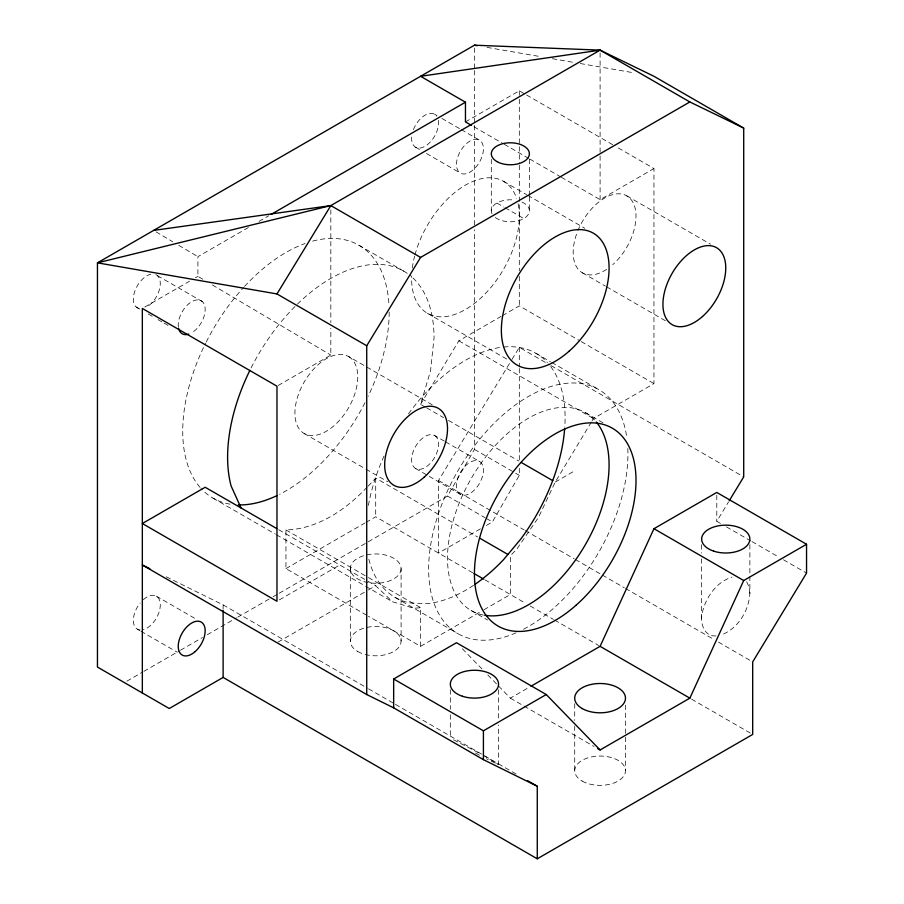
<?xml version="1.0" encoding="UTF-8"?>
<svg xmlns="http://www.w3.org/2000/svg" width="904" height="904" viewBox="0 0 904 904"><rect width="100%" height="100%" fill="white"/><g stroke="black" fill="none" stroke-linecap="round" stroke-linejoin="round"><path stroke-width="0.68" stroke-dasharray="4.52 3.39" d="M716.024 635.907C703.572 637.094 699.572 621.602 702.464 611.906C706.273 596.764 716.601 581.939 732.003 577.102M749.879 544.66L749.879 593.465C748.862 611.059 737.709 629.026 720.77 635.162M425.434 407.139L420.586 404.348L430.53 370.877L434.044 337.994A145.973 84.275 -60 0 0 411.67 276.805M591.306 422.134L555.226 482.081L538.456 517.461L517.077 548.739L510.342 555.847L510.342 594.516L482.442 610.618M368.256 541.812L447.514 496.047L474.442 449.412L474.442 229.706M486.408 525.416L492.386 521.958L519.314 475.323L519.314 468.295M420.586 404.348L458.825 340.808L501.166 316.355M592.018 420.936L593.465 418.541L653.954 383.612L653.954 168.54L616.359 146.821M480.419 528.874L438.542 553.056L438.542 480.499L511.314 360.538M512.037 359.34L519.314 347.339L549.801 364.945M720.42 523.382L716.782 521.28L728.432 502.082M367.103 487.199C345.927 509.54 317.688 529.156 285.946 529.936L285.946 568.605L367.216 615.522M368.064 486.194L375.702 478.114L477.594 536.942M202.756 279.223L197.919 276.364L197.919 256.668L249.233 227.04M259.007 221.401L268.782 215.762M144.753 307.055L189.467 281.246M195.501 277.754L197.919 276.364M465.458 121.893L519.314 90.807L525.382 94.31M278.172 385.488L330.83 355.091L330.83 328.299M561.282 177.218L600.098 199.626L653.954 168.54M502.387 315.666L519.314 305.88L579.961 340.898M285.946 568.605L364.787 523.077M366.007 522.376L375.702 516.783L472.758 572.82M126.82 681.198L142.674 672.045M143.894 671.344L179.252 650.925M180.472 650.225L202.417 637.557M207.298 634.732L236.565 617.839M237.786 617.138L271.923 597.42M273.144 596.719L278.025 593.905M279.246 593.205L367.035 542.513M279.392 599.872L339.802 564.989M278.195 642.021L367.171 590.64M368.391 589.939L375.702 585.713L392.472 601.736L413.851 608.336L420.586 607.669L420.586 646.337L368.425 616.223M555.226 482.081L573.17 471.707M420.586 646.337L481.233 611.319M498.59 686.057L510.342 698.148L529.755 686.95M486.962 47.37L539.846 56.523M552.367 58.692L574.639 62.557M580.198 63.517L634.472 72.919M497.731 764.208L498.556 764.389L498.556 724.985M453.548 739.788L480.679 753.846M495.324 763.168L486.499 758.806M166.313 576.831L223.118 604.878L367.363 688.147M475.481 753.032L480.679 755.789M483.007 755.134L498.556 764.389M526.591 94.999L615.138 146.12M626.8 195.874L710.499 244.193M473.956 126.797L503.065 143.6M504.274 144.301L528.535 158.313M529.755 159.014L560.073 176.517M434.598 114.22L437.016 115.622M441.875 118.413L460.068 128.922M461.277 129.622L479.47 140.131A19.041 10.995 -60 0 1 473.436 169.624A19.041 10.995 -60 0 1 456.949 160.098A19.041 10.995 -60 0 1 479.47 140.131M503.539 181.342L526.591 194.654M527.8 195.354L584.809 228.26M415.557 147.194L421.614 150.697M426.473 153.499L460.43 173.105M496.884 203.004L503.901 207.061M505.076 207.739L523.811 218.553M582.379 272.827L605.42 286.127M606.629 286.828L666.067 321.146M581.182 341.599L653.954 383.612M358.933 245.255L403.817 271.166M535.914 353.294L550.412 361.668M551.621 362.368L598.742 389.567M551.022 365.645L743.709 476.894M427.377 313.259L508.647 360.176M585.419 412.653L602.979 422.801M458.825 340.808L593.465 418.541M726.488 526.885L750.749 540.886M751.958 541.586L778.649 557M783.497 559.802L806.549 573.102M348.548 356.515A44.432 25.651 -60 0 1 334.469 425.343A44.432 25.651 -60 0 1 295.992 403.127A44.432 25.651 -60 0 1 348.548 356.515L432.248 404.834M426.654 407.84L443.627 417.648M448.486 420.45L518.828 461.063M474.442 449.412L514.466 472.521M515.675 473.221L519.314 475.323M157.477 275.697L202.349 301.608M434.598 435.513A19.041 10.995 -60 0 1 428.552 465.006A19.041 10.995 -60 0 1 412.066 455.492A19.041 10.995 -60 0 1 434.598 435.513L444.293 441.118M445.514 441.819L479.47 461.424A19.041 10.995 -60 0 1 473.436 490.917A19.041 10.995 -60 0 1 456.949 481.403A19.041 10.995 -60 0 1 479.47 461.424M438.542 480.499L524.105 529.902M525.326 530.614L574.221 558.841M575.441 559.542L601.115 574.368M602.335 575.068L624.336 587.781M625.557 588.481L713.572 639.297M718.465 642.122L751.461 661.174M136.176 307.01L139.815 309.111M148.301 314.016L153.149 316.818M158.008 319.62L162.856 322.423M164.065 323.123L168.924 325.915M415.557 468.487L460.43 494.398M447.514 496.047L485.109 517.755M486.329 518.455L492.386 521.958M304.128 433.468L364.775 468.487M365.984 469.187L387.816 481.787M484.872 579.803L525.326 603.16M530.219 605.985L553.44 619.398M554.66 620.099L598.674 645.501M691.571 699.142L750.241 733.02M471.176 610.528L487.561 619.997M285.946 529.936L367.216 576.865M368.425 577.554L420.586 607.669M278.669 529.699L375.702 585.713M395.014 597.341L457.842 633.614M212.96 498.093L275.245 534.049M276.466 534.761L364.391 585.521M365.611 586.233L392.472 601.736M510.342 698.148L594.041 746.478M368.583 688.859L394.246 703.674M395.477 704.385L483.482 755.202M484.702 755.902L516.489 774.253M156.347 596.154L196.371 619.263M137.306 629.139L139.725 630.54M140.945 631.241L177.331 652.247M156.019 231.842L172.777 241.775M178.766 245.323L197.919 256.668M212.417 284.952L330.83 355.091M462.362 648.767L481.945 668.926M487.821 674.972L497.618 685.051M746.647 581.769L749.054 586.956L749.879 593.465M716.782 495.189L716.782 521.28M701.64 544.705L701.64 553.146M701.64 558.785L701.64 619.296M625.489 705.131L625.489 735.822M625.489 737.223L625.489 770.705M600.098 52.952L600.098 154.494M600.098 155.906L600.098 199.626M574.718 703.73L574.718 720.477M574.718 726.059L574.718 770.705M529.382 159.341L529.382 195.49M529.382 196.88L529.382 210.779M519.314 90.807L519.314 97.835M519.314 99.237L519.314 163.906M519.314 165.308L519.314 270.737M519.314 276.364L519.314 305.88M519.314 347.339L519.314 367.024M519.314 368.436L519.314 461.255M498.556 689.808L498.556 719.358M491.301 159.341L491.301 210.779M474.442 48.014L474.442 69.145M474.442 70.546L474.442 124.074M474.442 125.475L474.442 228.294M450.316 689.752L450.316 709.278M450.316 714.849L450.316 738.557M401.093 568.605A25.391 14.656 0 0 1 363.012 581.295A25.391 14.656 0 0 1 363.012 555.903A25.391 14.656 0 0 1 401.093 568.605L401.093 641.151M375.702 478.114L375.702 516.783M350.323 568.605L350.323 641.151M330.83 209.83L330.83 322.649M223.118 604.878L223.118 609.059M251.131 367.86A145.973 84.275 -60 0 1 410.608 275.901M178.359 327.056A19.041 10.995 -60 0 1 190.676 302.354A19.041 10.995 -60 0 1 205.163 309.213A19.041 10.995 -60 0 1 191.162 333.113M312.66 241.119A145.973 84.275 -60 0 1 388.969 304.806M389.172 312.083A145.973 84.275 -60 0 1 368.143 396.314M365.001 402.664A145.973 84.275 -60 0 1 279.551 494.33M230.034 504.149A145.973 84.275 -60 0 1 201.061 488.499M200.112 487.425A145.973 84.275 -60 0 1 205.615 343.215M206.248 341.949A145.973 84.275 -60 0 1 243.571 287.461M244.521 286.421A145.973 84.275 -60 0 1 305.168 243.481M155.883 274.624A19.041 10.995 -60 0 1 159.285 290.06A19.041 10.995 -60 0 1 146.278 307.202M138.662 308.433A19.041 10.995 -60 0 1 134.854 291.133A19.041 10.995 -60 0 1 150.821 274.195M143.34 599.646A19.041 10.995 -60 0 1 160.29 604.878A19.041 10.995 -60 0 1 143.34 629.681M140.086 629.998A19.041 10.995 -60 0 1 140.086 603.07M413.411 129.667A19.041 10.995 -60 0 1 436.734 116.198M438.327 120.345A19.041 10.995 -60 0 1 424.925 146.335A19.041 10.995 -60 0 1 411.874 135.295M503.596 347.023A140.9 81.349 -60 0 1 547.395 362.549M550.717 366.572A140.9 81.349 -60 0 1 564.774 427.276M473.504 585.351A140.9 81.349 -60 0 1 427.332 603.623L410.111 602.934A140.9 81.349 -60 0 1 368.323 556.988M368.391 505.449A140.9 81.349 -60 0 1 384.279 455.492M408.506 413.817A140.9 81.349 -60 0 1 502.308 347.159M516.094 632.823A140.9 81.349 -60 0 1 428.711 565.316A140.9 81.349 -60 0 1 522.591 400.031A140.9 81.349 -60 0 1 626.845 437.807M627.805 448.508A140.9 81.349 -60 0 1 523.416 629.32M483.414 615.07A114.243 65.958 -60 0 1 471.176 478.611A114.243 65.958 -60 0 1 595.465 420.993M414.97 254.838A76.162 43.968 -60 0 1 466.577 184.484A76.162 43.968 -60 0 1 516.692 198.53M518.082 203.682A76.162 43.968 -60 0 1 470.159 306.546A76.162 43.968 -60 0 1 411.648 275.878M412.303 268.002A76.162 43.968 -60 0 1 414.631 256.126M521.936 202.055A19.041 10.995 0 0 1 523.506 218.723A19.041 10.995 0 0 1 494.748 217.084M491.945 213.626A19.041 10.995 0 0 1 514.06 199.999M577.848 230.746A44.432 25.651 -60 0 1 629.783 198.134A44.432 25.651 -60 0 1 612.72 264.691M606.629 269.369A44.432 25.651 -60 0 1 577.905 268.906A44.432 25.651 -60 0 1 577.385 231.921M582.153 781.067A25.391 14.656 0 0 0 624.619 774.502A25.391 14.656 0 0 0 593.532 756.546A25.391 14.656 0 0 0 582.153 781.067M357.758 651.513A25.391 14.656 0 0 0 400.223 644.947A25.391 14.656 0 0 0 369.137 626.992A25.391 14.656 0 0 0 357.758 651.513"/><path stroke-width="1.36" d="M530.964 686.249L600.098 646.337L653.954 528.716L716.782 492.443L806.549 544.264L806.549 573.102L752.693 661.875L752.693 734.432L537.27 858.8L223.118 677.424L169.263 708.521L97.451 667.062L97.451 262.849L474.442 45.2L600.098 50.138L653.954 76.286L743.709 128.108L743.709 476.894L729.155 500.884M597.68 748.568L600.098 749.97L689.854 698.148L743.709 580.537L806.549 544.264M689.854 101.96L420.586 257.414L330.83 205.592L97.451 262.849L276.974 293.936L330.83 205.592L600.098 50.138L689.854 101.96L743.709 128.108M537.27 858.8L537.27 786.254L483.414 759.654L393.658 707.832L366.73 694.543L366.73 345.757L420.586 257.414M271.223 214.35L465.458 102.208L465.458 121.893L471.526 125.396M393.658 707.832L393.658 678.994L456.486 642.721L546.242 694.543L600.098 749.97M393.658 678.994L483.414 730.816L546.242 694.543M600.098 50.138L420.586 76.298L465.458 102.208M153.623 230.418L330.83 205.592M474.442 45.2L477.222 45.686M149.906 568.729L142.335 564.989L366.73 694.543M276.974 293.936L366.73 345.757M653.954 528.716L743.709 580.537M521.258 462.464L552.796 480.679M480.024 538.343L507.912 554.446M473.956 573.498L483.663 579.102M600.098 646.337L689.854 698.148M276.726 528.569L205.163 487.256L142.335 523.529L276.974 601.262L276.974 386.189L142.335 308.456L142.335 692.972M527.495 780.604L537.27 786.254M241.074 507.98L231.119 486.002A145.973 84.275 -60 0 1 249.866 370.403M483.414 730.816L483.414 759.654M223.118 610.46L223.118 677.424M188.846 334.107A19.041 10.995 -60 0 1 178.563 328.265M276.974 495.595A145.973 84.275 -60 0 1 238.26 504.918M564.672 428.654A140.9 81.349 -60 0 1 520.817 539.021L503.596 559.599A140.9 81.349 -60 0 1 474.656 584.572M596.324 422.021A114.243 65.958 -60 0 1 585.419 544.57A114.243 65.958 -60 0 1 484.736 615.296M582.153 708.521A25.391 14.656 0 0 0 624.619 701.945A25.391 14.656 0 0 0 593.532 684A25.391 14.656 0 0 0 582.153 708.521M195.185 651.569A19.041 10.995 -60 0 0 201.219 622.065A19.041 10.995 -60 0 0 178.698 642.043A19.041 10.995 -60 0 0 195.185 651.569M496.884 161.545A19.041 10.995 0 0 0 528.738 156.618A19.041 10.995 0 0 0 505.415 143.16A19.041 10.995 0 0 0 496.884 161.545M576.13 605.171A114.243 65.958 -60 0 0 612.347 428.202A114.243 65.958 -60 0 0 477.188 548.05A114.243 65.958 -60 0 0 576.13 605.171M569.158 351.147A76.162 43.968 -60 0 0 593.306 233.164A76.162 43.968 -60 0 0 503.2 313.066A76.162 43.968 -60 0 0 569.158 351.147M424.225 477.165A44.432 25.651 -60 0 0 438.316 408.337A44.432 25.651 -60 0 0 385.748 454.949A44.432 25.651 -60 0 0 424.225 477.165M702.476 316.513A44.432 25.651 -60 0 0 716.556 247.696A44.432 25.651 -60 0 0 663.999 294.297A44.432 25.651 -60 0 0 702.476 316.513M713.708 551.135A24.114 13.922 0 0 0 749.879 539.078A24.114 13.922 0 0 0 713.708 527.021A24.114 13.922 0 0 0 713.708 551.135M462.385 696.238A24.114 13.922 0 0 0 498.556 684.181A24.114 13.922 0 0 0 462.385 672.124A24.114 13.922 0 0 0 462.385 696.238"/></g></svg>
